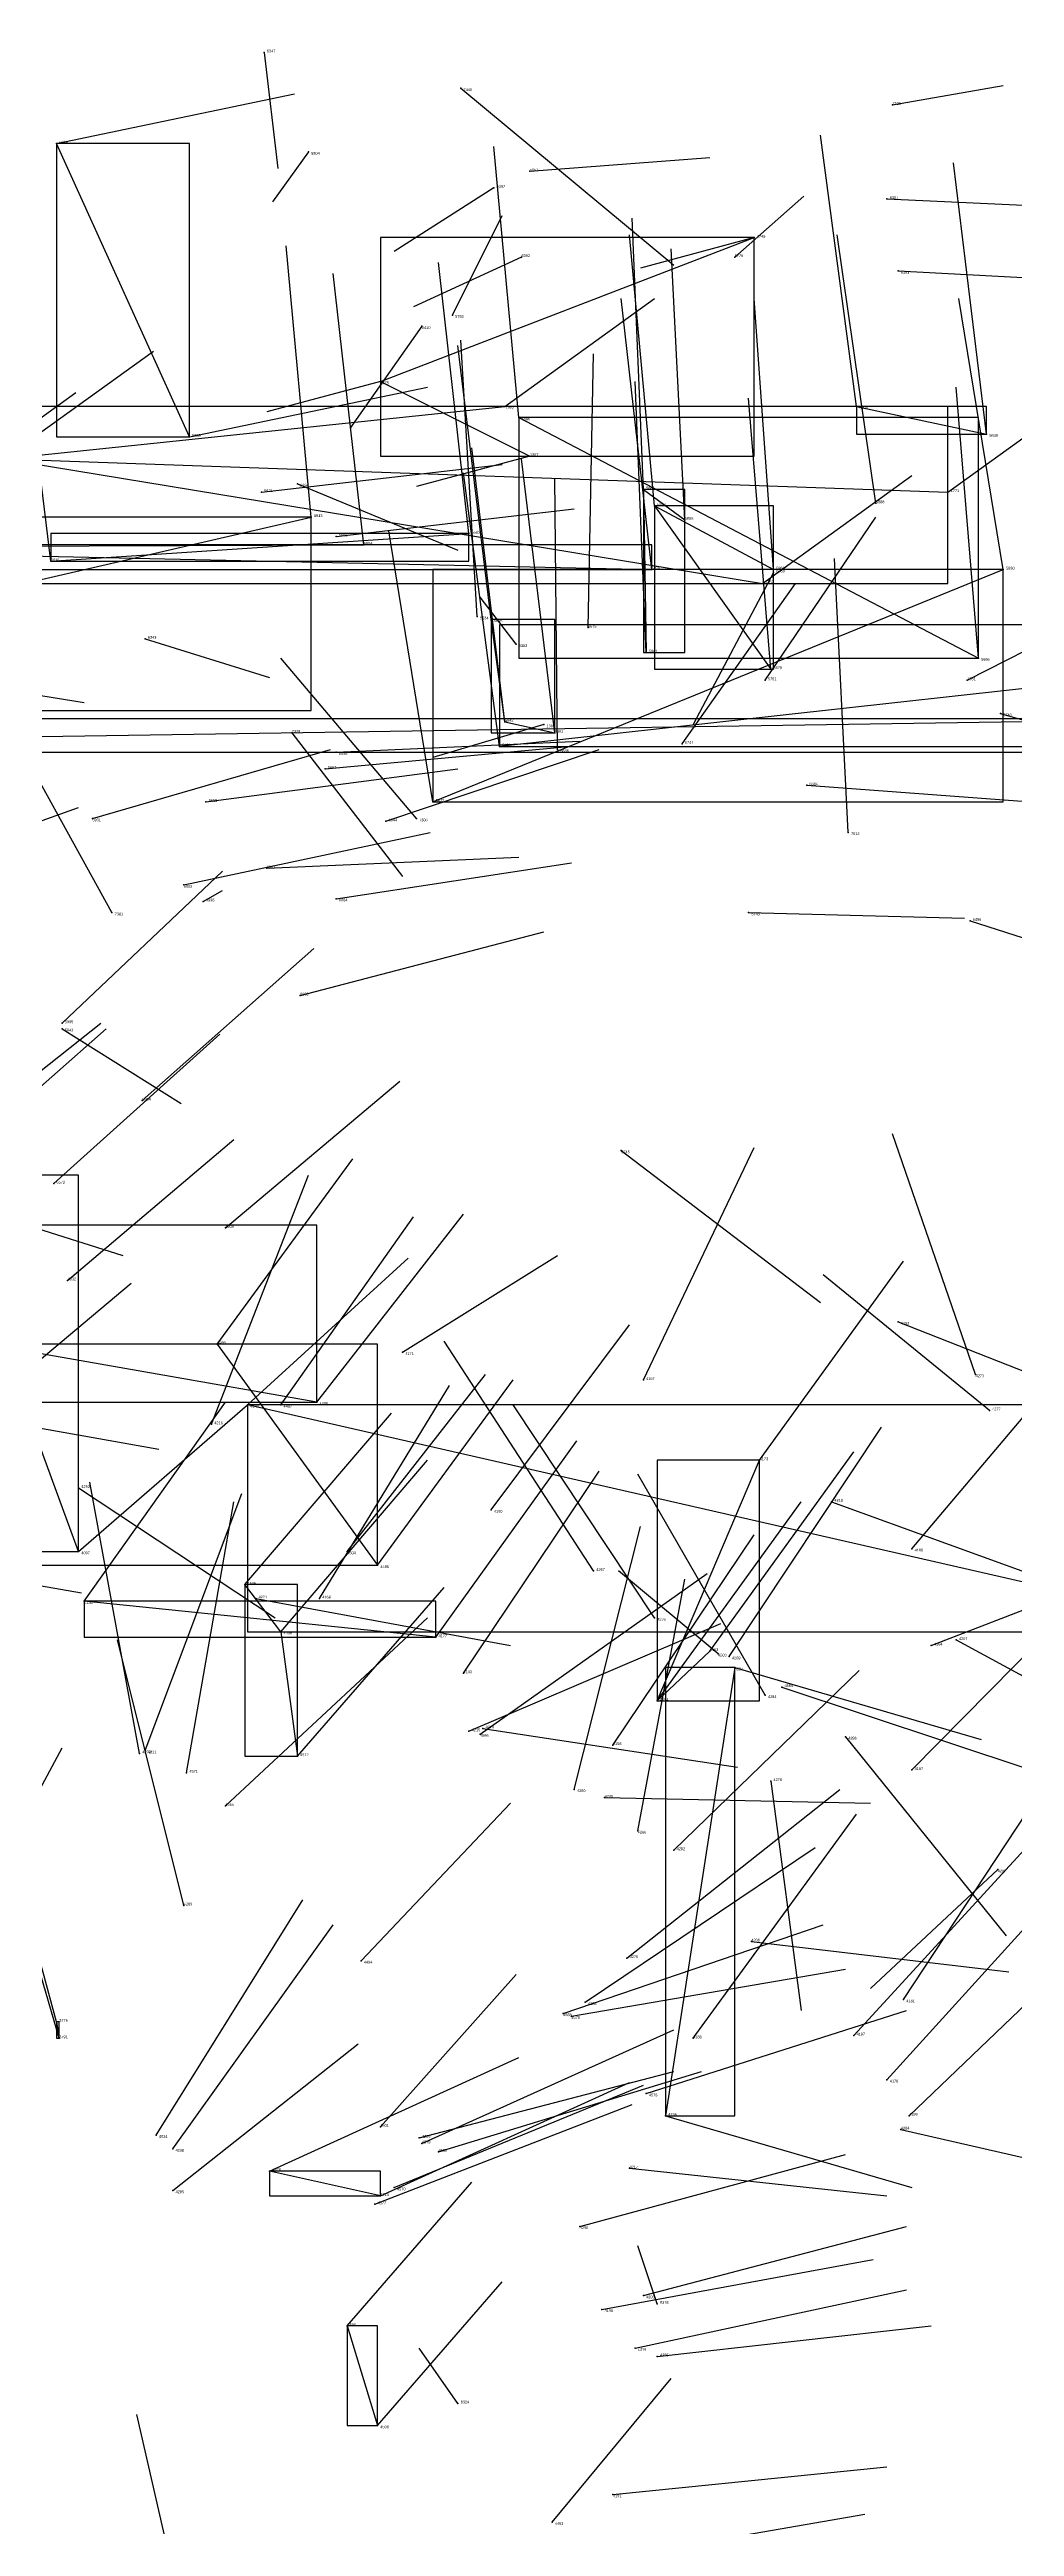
# Model space of a CAD drawing. Extents: x 59.1 to 70.8, y 600.3 to 605.1.
# Drawn here: x 64.971 to 65.32, y 603.394 to 604.289 of the extents above; entities that cross this region are included whole.
import ezdxf

# ---------------------------------------------------------------- set-up
doc = ezdxf.new("R2010")
doc.units = 0
for name, color, linetype in [('Clients', 3, 'CONTINUOUS'), ('Facilities', 3, 'CONTINUOUS'), ('Facilities_lines', 3, 'CONTINUOUS'), ('Min_max_boxes', 1, 'CONTINUOUS'), ('Normals', 1, 'CONTINUOUS'), ('Source_points', 5, 'CONTINUOUS'), ('Text', 3, 'CONTINUOUS')]:
    doc.layers.add(name, color=color, linetype=linetype)

msp = doc.modelspace()

# ---------------------------------------------------------------- linework, layer by layer
at = {"layer": 'Clients', "color": 5}
for p in [(64.974, 604.255, 453.984), (65.226, 604.221, 448.03), (65.136, 604.16, 449.977), (65.31, 604.15, 453.324), (65.145, 604.142, 447.973), (65.296, 604.129, 449.862), (65.066, 604.12, 453.454), (65.201, 604.119, 453.542), (65.085, 604.11, 453.41), (65.123, 604.114, 453.392), (65.189, 604.101, 453.412), (65.233, 604.101, 453.558), (65.316, 604.101, 453.283), (65.229, 604.096, 449.859), (65.131, 604.083, 453.763), (65.187, 604.071, 453.683), (65.232, 604.065, 453.621), (65.307, 604.069, 453.571), (65.134, 604.037, 453.812), (65.154, 604.042, 453.806), (65.043, 603.799, 455.237), (65.228, 603.779, 455.178), (65.09, 603.741, 454.169), (65.042, 603.734, 454.275), (64.984, 603.728, 455.344), (65.21, 603.71, 455.161), (65.061, 603.672, 454.268), (64.975, 603.57, 456.292), (65.194, 603.542, 455.551), (65.051, 603.522, 455.83), (65.09, 603.43, 454.438)]:
    msp.add_point(p, dxfattribs=at)
at = {"layer": 'Facilities', "color": 3}
for p in [(65.049, 604.288, 457.194), (65.12, 604.275, 461.57), (65.276, 604.269, 459.436), (65.065, 604.252, 454.702), (65.145, 604.245, 453.966), (65.132, 604.239, 456.974), (65.274, 604.235, 456.408), (65.142, 604.214, 456.959), (65.219, 604.214, 454.764), (65.278, 604.209, 456.357), (65.106, 604.189, 457.022), (65.117, 604.193, 454.762), (65.091, 604.169, 448.004), (65.263, 604.16, 453.371), (65.141, 604.156, 453.453), (65.022, 604.149, 453.949), (65.048, 604.129, 453.803), (65.061, 604.132, 456.319), (65.186, 604.13, 453.684), (65.19, 604.124, 453.612), (65.27, 604.125, 453.44), (65.075, 604.113, 453.893), (64.972, 604.104, 453.41), (65.233, 604.1, 457.064), (65.126, 604.084, 453.833), (65.166, 604.08, 453.703), (65.006, 604.076, 457.004), (65.14, 604.074, 456.364), (65.23, 604.061, 454.833), (65.303, 604.061, 449.862), (65.136, 604.046, 453.765), (65.15, 604.045, 447.911), (65.315, 604.049, 455.727), (65.059, 604.042, 462.447), (65.075, 604.035, 453.889), (65.155, 604.036, 453.658), (65.2, 604.038, 455.034), (65.071, 604.029, 453.802), (65.028, 604.017, 453.961), (65.11, 604.017, 453.822), (65.245, 604.023, 456.304), (64.987, 604.011, 454.044), (65.093, 604.01, 453.914), (65.104, 604.011, 462.388), (65.26, 604.006, 459.359), (65.05, 603.993, 453.808), (65.02, 603.987, 453.982), (65.027, 603.981, 457.048), (65.075, 603.982, 453.881), (64.994, 603.977, 459.491), (65.224, 603.977, 456.319), (65.304, 603.974, 455.821), (65.062, 603.947, 453.982), (64.976, 603.937, 454.131), (64.976, 603.935, 457.051), (65.005, 603.909, 454.057), (65.178, 603.891, 456.344), (64.973, 603.879, 454.118), (65.035, 603.863, 454.095), (64.978, 603.844, 455.301), (65.278, 603.829, 455.605), (65.032, 603.821, 454.211), (65.099, 603.818, 455.136), (65.306, 603.81, 456.623), (65.186, 603.808, 455.235), (65.03, 603.792, 455.341), (65.055, 603.799, 454.147), (65.068, 603.8, 455.258), (65.311, 603.797, 456.516), (64.982, 603.769, 457.034), (65.131, 603.761, 455.205), (65.254, 603.764, 455.637), (65.283, 603.747, 455.12), (64.982, 603.746, 455.342), (65.079, 603.746, 454.203), (65.168, 603.739, 456.278), (65.046, 603.729, 455.768), (65.069, 603.729, 455.252), (65.19, 603.722, 456.364), (65.055, 603.717, 454.227), (65.111, 603.715, 455.238), (65.29, 603.712, 455.484), (65.299, 603.714, 455.584), (65.213, 603.709, 454.415), (65.217, 603.708, 455.537), (65.219, 603.704, 455.614), (65.121, 603.702, 455.219), (65.23, 603.694, 456.34), (65.236, 603.697, 455.694), (65.191, 603.692, 455.163), (65.123, 603.681, 455.872), (65.127, 603.68, 455.95), (65.128, 603.682, 455.722), (65.175, 603.676, 455.218), (65.259, 603.679, 456.332), (65.004, 603.673, 456.101), (65.006, 603.674, 456.026), (65.283, 603.667, 455.111), (65.021, 603.666, 455.955), (65.161, 603.66, 456.035), (65.232, 603.663, 456.249), (65.035, 603.654, 455.887), (65.172, 603.657, 455.782), (65.184, 603.645, 456.134), (65.197, 603.638, 456.077), (65.314, 603.631, 456.375), (65.02, 603.618, 456.193), (65.225, 603.605, 455.693), (65.084, 603.598, 454.236), (65.18, 603.599, 456.083), (65.157, 603.579, 455.919), (65.16, 603.578, 455.848), (65.165, 603.583, 456.023), (65.28, 603.584, 455.324), (64.974, 603.576, 456.318), (65.204, 603.57, 455.47), (65.262, 603.571, 455.331), (65.187, 603.55, 455.976), (65.274, 603.555, 455.394), (65.282, 603.542, 455.398), (65.01, 603.535, 455.996), (65.091, 603.538, 454.415), (65.105, 603.534, 455.737), (65.279, 603.537, 455.513), (65.016, 603.53, 456.065), (65.106, 603.532, 455.878), (65.112, 603.529, 455.804), (65.016, 603.515, 456.124), (65.096, 603.516, 455.794), (65.181, 603.523, 455.627), (65.089, 603.51, 455.907), (65.091, 603.513, 455.85), (65.163, 603.502, 456.025), (65.171, 603.472, 455.996), (65.186, 603.477, 455.796), (65.191, 603.474, 460.718), (65.079, 603.466, 454.454), (65.183, 603.458, 456.06), (65.191, 603.455, 455.958), (65.119, 603.438, 460.734), (65.175, 603.405, 455.838), (65.153, 603.395, 454.476)]:
    msp.add_point(p, dxfattribs=at)
at = {"layer": 'Facilities_lines', "color": 3}
for p, q in [((65.022, 604.149, 453.949), (64.974, 604.255, 453.984)), ((65.091, 604.169, 448.004), (65.226, 604.221, 448.03)), ((65.091, 604.169, 448.004), (65.145, 604.142, 447.973)), ((64.955, 604.141, 450.039), (65.136, 604.16, 449.977)), ((65.263, 604.16, 453.371), (65.31, 604.15, 453.324)), ((65.141, 604.156, 453.453), (65.307, 604.069, 453.571)), ((64.955, 604.141, 450.039), (65.229, 604.096, 449.859)), ((64.955, 604.141, 450.039), (65.296, 604.129, 449.862)), ((65.186, 604.13, 453.684), (65.201, 604.119, 453.542)), ((65.186, 604.13, 453.684), (65.187, 604.071, 453.683)), ((65.19, 604.124, 453.612), (65.232, 604.065, 453.621)), ((65.19, 604.124, 453.612), (65.233, 604.101, 453.558)), ((64.763, 604.05, 453.453), (65.066, 604.12, 453.454)), ((64.825, 604.109, 453.487), (65.085, 604.11, 453.41)), ((64.825, 604.109, 453.487), (65.189, 604.101, 453.412)), ((64.972, 604.104, 453.41), (65.123, 604.114, 453.392)), ((65.11, 604.017, 453.822), (65.316, 604.101, 453.283)), ((65.136, 604.046, 453.765), (65.131, 604.083, 453.763)), ((65.531, 604.081, 454.099), (65.134, 604.037, 453.812)), ((64.604, 604.035, 453.44), (65.381, 604.047, 453.808)), ((65.136, 604.046, 453.765), (65.154, 604.042, 453.806)), ((64.982, 603.746, 455.342), (64.932, 603.882, 455.36)), ((65.068, 603.8, 455.258), (64.703, 603.864, 455.537)), ((65.032, 603.821, 454.211), (64.917, 603.821, 454.232)), ((65.032, 603.821, 454.211), (65.09, 603.741, 454.169)), ((65.336, 603.732, 455.086), (65.043, 603.799, 455.237)), ((65.191, 603.692, 455.163), (65.228, 603.779, 455.178)), ((65.055, 603.717, 454.227), (65.042, 603.734, 454.275)), ((65.111, 603.715, 455.238), (64.984, 603.728, 455.344)), ((65.055, 603.717, 454.227), (65.061, 603.672, 454.268)), ((65.191, 603.692, 455.163), (65.21, 603.71, 455.161)), ((65.219, 603.704, 455.614), (65.194, 603.542, 455.551)), ((64.974, 603.576, 456.318), (64.975, 603.57, 456.292)), ((65.091, 603.513, 455.85), (65.051, 603.522, 455.83)), ((65.079, 603.466, 454.454), (65.09, 603.43, 454.438))]:
    msp.add_line(p, q, dxfattribs=at)
at = {"layer": 'Min_max_boxes', "color": 1}
for p, q in [((65.022, 604.255, 453.949), (64.974, 604.255, 453.949)), ((64.974, 604.255, 453.949), (64.974, 604.149, 453.949)), ((65.022, 604.255, 453.984), (64.974, 604.255, 453.984)), ((64.974, 604.255, 453.984), (64.974, 604.149, 453.984)), ((64.974, 604.255, 453.949), (64.974, 604.255, 453.984)), ((65.022, 604.149, 453.949), (65.022, 604.255, 453.949)), ((65.022, 604.149, 453.984), (65.022, 604.255, 453.984)), ((65.022, 604.255, 453.949), (65.022, 604.255, 453.984)), ((65.226, 604.221, 447.973), (65.091, 604.221, 447.973)), ((65.091, 604.221, 447.973), (65.091, 604.142, 447.973)), ((65.226, 604.221, 448.03), (65.091, 604.221, 448.03)), ((65.091, 604.221, 448.03), (65.091, 604.142, 448.03)), ((65.091, 604.221, 447.973), (65.091, 604.221, 448.03)), ((65.226, 604.142, 447.973), (65.226, 604.221, 447.973)), ((65.226, 604.142, 448.03), (65.226, 604.221, 448.03)), ((65.226, 604.221, 447.973), (65.226, 604.221, 448.03)), ((65.296, 604.16, 449.859), (64.827, 604.16, 449.859)), ((65.296, 604.16, 450.103), (64.827, 604.16, 450.103)), ((65.31, 604.16, 453.324), (65.263, 604.16, 453.324)), ((65.263, 604.16, 453.324), (65.263, 604.15, 453.324)), ((65.31, 604.16, 453.371), (65.263, 604.16, 453.371)), ((65.263, 604.16, 453.371), (65.263, 604.15, 453.371)), ((65.263, 604.16, 453.324), (65.263, 604.16, 453.371)), ((65.296, 604.096, 449.859), (65.296, 604.16, 449.859)), ((65.296, 604.096, 450.103), (65.296, 604.16, 450.103)), ((65.296, 604.16, 449.859), (65.296, 604.16, 450.103)), ((65.31, 604.15, 453.324), (65.31, 604.16, 453.324)), ((65.31, 604.15, 453.371), (65.31, 604.16, 453.371)), ((65.31, 604.16, 453.324), (65.31, 604.16, 453.371)), ((65.307, 604.156, 453.453), (65.141, 604.156, 453.453)), ((65.141, 604.156, 453.453), (65.141, 604.069, 453.453)), ((65.307, 604.156, 453.571), (65.141, 604.156, 453.571)), ((65.141, 604.156, 453.571), (65.141, 604.069, 453.571)), ((65.141, 604.156, 453.453), (65.141, 604.156, 453.571)), ((65.263, 604.15, 453.324), (65.31, 604.15, 453.324)), ((65.263, 604.15, 453.371), (65.31, 604.15, 453.371)), ((65.263, 604.15, 453.324), (65.263, 604.15, 453.371)), ((65.307, 604.069, 453.453), (65.307, 604.156, 453.453)), ((65.307, 604.069, 453.571), (65.307, 604.156, 453.571)), ((65.307, 604.156, 453.453), (65.307, 604.156, 453.571)), ((65.31, 604.15, 453.324), (65.31, 604.15, 453.371)), ((64.974, 604.149, 453.949), (65.022, 604.149, 453.949)), ((64.974, 604.149, 453.984), (65.022, 604.149, 453.984)), ((64.974, 604.149, 453.949), (64.974, 604.149, 453.984)), ((65.022, 604.149, 453.949), (65.022, 604.149, 453.984)), ((65.091, 604.142, 447.973), (65.226, 604.142, 447.973)), ((65.091, 604.142, 448.03), (65.226, 604.142, 448.03)), ((65.091, 604.142, 447.973), (65.091, 604.142, 448.03)), ((65.226, 604.142, 447.973), (65.226, 604.142, 448.03)), ((65.201, 604.13, 453.542), (65.186, 604.13, 453.542)), ((65.186, 604.13, 453.542), (65.186, 604.071, 453.542)), ((65.201, 604.13, 453.684), (65.186, 604.13, 453.684)), ((65.186, 604.13, 453.684), (65.186, 604.071, 453.684)), ((65.186, 604.13, 453.542), (65.186, 604.13, 453.684)), ((65.233, 604.124, 453.558), (65.19, 604.124, 453.558)), ((65.19, 604.124, 453.558), (65.19, 604.065, 453.558)), ((65.233, 604.124, 453.621), (65.19, 604.124, 453.621)), ((65.19, 604.124, 453.621), (65.19, 604.065, 453.621)), ((65.19, 604.124, 453.558), (65.19, 604.124, 453.621)), ((65.201, 604.071, 453.542), (65.201, 604.13, 453.542)), ((65.201, 604.071, 453.684), (65.201, 604.13, 453.684)), ((65.201, 604.13, 453.542), (65.201, 604.13, 453.684)), ((65.233, 604.065, 453.558), (65.233, 604.124, 453.558)), ((65.233, 604.065, 453.621), (65.233, 604.124, 453.621)), ((65.233, 604.124, 453.558), (65.233, 604.124, 453.621)), ((65.066, 604.12, 453.44), (64.763, 604.12, 453.44)), ((65.066, 604.12, 453.454), (64.763, 604.12, 453.454)), ((65.066, 604.05, 453.44), (65.066, 604.12, 453.44)), ((65.066, 604.05, 453.454), (65.066, 604.12, 453.454)), ((65.066, 604.12, 453.44), (65.066, 604.12, 453.454)), ((65.189, 604.11, 453.41), (64.825, 604.11, 453.41)), ((65.189, 604.11, 453.487), (64.825, 604.11, 453.487)), ((65.123, 604.114, 453.392), (64.972, 604.114, 453.392)), ((64.972, 604.114, 453.392), (64.972, 604.104, 453.392)), ((65.123, 604.114, 453.41), (64.972, 604.114, 453.41)), ((64.972, 604.114, 453.41), (64.972, 604.104, 453.41)), ((64.972, 604.114, 453.392), (64.972, 604.114, 453.41)), ((65.123, 604.104, 453.392), (65.123, 604.114, 453.392)), ((65.123, 604.104, 453.41), (65.123, 604.114, 453.41)), ((65.123, 604.114, 453.392), (65.123, 604.114, 453.41)), ((65.189, 604.101, 453.41), (65.189, 604.11, 453.41)), ((65.189, 604.101, 453.487), (65.189, 604.11, 453.487)), ((65.189, 604.11, 453.41), (65.189, 604.11, 453.487)), ((64.825, 604.101, 453.41), (65.189, 604.101, 453.41)), ((64.825, 604.101, 453.487), (65.189, 604.101, 453.487)), ((64.972, 604.104, 453.392), (65.123, 604.104, 453.392)), ((64.972, 604.104, 453.41), (65.123, 604.104, 453.41)), ((64.972, 604.104, 453.392), (64.972, 604.104, 453.41)), ((65.316, 604.101, 453.283), (65.11, 604.101, 453.283)), ((65.11, 604.101, 453.283), (65.11, 604.017, 453.283)), ((65.316, 604.101, 453.822), (65.11, 604.101, 453.822)), ((65.11, 604.101, 453.822), (65.11, 604.017, 453.822)), ((65.11, 604.101, 453.283), (65.11, 604.101, 453.822)), ((65.123, 604.104, 453.392), (65.123, 604.104, 453.41)), ((65.189, 604.101, 453.41), (65.189, 604.101, 453.487)), ((65.316, 604.017, 453.283), (65.316, 604.101, 453.283)), ((65.316, 604.017, 453.822), (65.316, 604.101, 453.822)), ((65.316, 604.101, 453.283), (65.316, 604.101, 453.822)), ((64.827, 604.096, 449.859), (65.296, 604.096, 449.859)), ((64.827, 604.096, 450.103), (65.296, 604.096, 450.103)), ((65.296, 604.096, 449.859), (65.296, 604.096, 450.103)), ((65.154, 604.083, 453.763), (65.131, 604.083, 453.763)), ((65.131, 604.083, 453.763), (65.131, 604.042, 453.763)), ((65.154, 604.083, 453.806), (65.131, 604.083, 453.806)), ((65.131, 604.083, 453.806), (65.131, 604.042, 453.806)), ((65.131, 604.083, 453.763), (65.131, 604.083, 453.806)), ((65.531, 604.081, 453.812), (65.134, 604.081, 453.812)), ((65.134, 604.081, 453.812), (65.134, 604.037, 453.812)), ((65.531, 604.081, 454.099), (65.134, 604.081, 454.099)), ((65.134, 604.081, 454.099), (65.134, 604.037, 454.099)), ((65.134, 604.081, 453.812), (65.134, 604.081, 454.099)), ((65.154, 604.042, 453.763), (65.154, 604.083, 453.763)), ((65.154, 604.042, 453.806), (65.154, 604.083, 453.806)), ((65.154, 604.083, 453.763), (65.154, 604.083, 453.806)), ((65.186, 604.071, 453.542), (65.201, 604.071, 453.542)), ((65.186, 604.071, 453.684), (65.201, 604.071, 453.684)), ((65.186, 604.071, 453.542), (65.186, 604.071, 453.684)), ((65.201, 604.071, 453.542), (65.201, 604.071, 453.684)), ((65.141, 604.069, 453.453), (65.307, 604.069, 453.453)), ((65.141, 604.069, 453.571), (65.307, 604.069, 453.571)), ((65.141, 604.069, 453.453), (65.141, 604.069, 453.571)), ((65.19, 604.065, 453.558), (65.233, 604.065, 453.558)), ((65.19, 604.065, 453.621), (65.233, 604.065, 453.621)), ((65.19, 604.065, 453.558), (65.19, 604.065, 453.621)), ((65.233, 604.065, 453.558), (65.233, 604.065, 453.621)), ((65.307, 604.069, 453.453), (65.307, 604.069, 453.571)), ((65.381, 604.047, 453.44), (64.604, 604.047, 453.44)), ((65.381, 604.047, 453.808), (64.604, 604.047, 453.808)), ((64.763, 604.05, 453.44), (65.066, 604.05, 453.44)), ((64.763, 604.05, 453.454), (65.066, 604.05, 453.454)), ((65.066, 604.05, 453.44), (65.066, 604.05, 453.454)), ((64.604, 604.035, 453.44), (65.381, 604.035, 453.44)), ((64.604, 604.035, 453.808), (65.381, 604.035, 453.808)), ((65.131, 604.042, 453.763), (65.154, 604.042, 453.763)), ((65.131, 604.042, 453.806), (65.154, 604.042, 453.806)), ((65.131, 604.042, 453.763), (65.131, 604.042, 453.806)), ((65.134, 604.037, 453.812), (65.531, 604.037, 453.812)), ((65.134, 604.037, 454.099), (65.531, 604.037, 454.099)), ((65.134, 604.037, 453.812), (65.134, 604.037, 454.099)), ((65.154, 604.042, 453.763), (65.154, 604.042, 453.806)), ((65.11, 604.017, 453.283), (65.316, 604.017, 453.283)), ((65.11, 604.017, 453.822), (65.316, 604.017, 453.822)), ((65.11, 604.017, 453.283), (65.11, 604.017, 453.822)), ((65.316, 604.017, 453.283), (65.316, 604.017, 453.822)), ((64.982, 603.882, 455.342), (64.932, 603.882, 455.342)), ((64.982, 603.882, 455.36), (64.932, 603.882, 455.36)), ((64.982, 603.746, 455.342), (64.982, 603.882, 455.342)), ((64.982, 603.746, 455.36), (64.982, 603.882, 455.36)), ((64.982, 603.882, 455.342), (64.982, 603.882, 455.36)), ((65.068, 603.864, 455.258), (64.703, 603.864, 455.258)), ((65.068, 603.864, 455.537), (64.703, 603.864, 455.537)), ((65.068, 603.8, 455.258), (65.068, 603.864, 455.258)), ((65.068, 603.8, 455.537), (65.068, 603.864, 455.537)), ((65.068, 603.864, 455.258), (65.068, 603.864, 455.537)), ((65.09, 603.821, 454.169), (64.917, 603.821, 454.169)), ((65.09, 603.821, 454.232), (64.917, 603.821, 454.232)), ((65.09, 603.741, 454.169), (65.09, 603.821, 454.169)), ((65.09, 603.741, 454.232), (65.09, 603.821, 454.232)), ((65.09, 603.821, 454.169), (65.09, 603.821, 454.232)), ((64.703, 603.8, 455.258), (65.068, 603.8, 455.258)), ((64.703, 603.8, 455.537), (65.068, 603.8, 455.537)), ((65.73, 603.799, 454.764), (65.043, 603.799, 454.764)), ((65.043, 603.799, 454.764), (65.043, 603.717, 454.764)), ((65.73, 603.799, 455.237), (65.043, 603.799, 455.237)), ((65.043, 603.799, 455.237), (65.043, 603.717, 455.237)), ((65.043, 603.799, 454.764), (65.043, 603.799, 455.237)), ((65.068, 603.8, 455.258), (65.068, 603.8, 455.537)), ((65.228, 603.779, 455.161), (65.191, 603.779, 455.161)), ((65.191, 603.779, 455.161), (65.191, 603.692, 455.161)), ((65.228, 603.779, 455.178), (65.191, 603.779, 455.178)), ((65.191, 603.779, 455.178), (65.191, 603.692, 455.178)), ((65.191, 603.779, 455.161), (65.191, 603.779, 455.178)), ((65.228, 603.692, 455.161), (65.228, 603.779, 455.161)), ((65.228, 603.692, 455.178), (65.228, 603.779, 455.178)), ((65.228, 603.779, 455.161), (65.228, 603.779, 455.178)), ((64.917, 603.741, 454.169), (65.09, 603.741, 454.169)), ((64.917, 603.741, 454.232), (65.09, 603.741, 454.232)), ((64.932, 603.746, 455.342), (64.982, 603.746, 455.342)), ((64.932, 603.746, 455.36), (64.982, 603.746, 455.36)), ((64.982, 603.746, 455.342), (64.982, 603.746, 455.36)), ((65.09, 603.741, 454.169), (65.09, 603.741, 454.232)), ((65.061, 603.734, 454.227), (65.042, 603.734, 454.227)), ((65.042, 603.734, 454.227), (65.042, 603.672, 454.227)), ((65.061, 603.734, 454.275), (65.042, 603.734, 454.275)), ((65.042, 603.734, 454.275), (65.042, 603.672, 454.275)), ((65.042, 603.734, 454.227), (65.042, 603.734, 454.275)), ((65.061, 603.672, 454.227), (65.061, 603.734, 454.227)), ((65.061, 603.672, 454.275), (65.061, 603.734, 454.275)), ((65.061, 603.734, 454.227), (65.061, 603.734, 454.275)), ((65.111, 603.728, 455.238), (64.984, 603.728, 455.238)), ((64.984, 603.728, 455.238), (64.984, 603.715, 455.238)), ((65.111, 603.728, 455.344), (64.984, 603.728, 455.344)), ((64.984, 603.728, 455.344), (64.984, 603.715, 455.344)), ((64.984, 603.728, 455.238), (64.984, 603.728, 455.344)), ((65.111, 603.715, 455.238), (65.111, 603.728, 455.238)), ((65.111, 603.715, 455.344), (65.111, 603.728, 455.344)), ((65.111, 603.728, 455.238), (65.111, 603.728, 455.344)), ((64.984, 603.715, 455.238), (65.111, 603.715, 455.238)), ((64.984, 603.715, 455.344), (65.111, 603.715, 455.344)), ((64.984, 603.715, 455.238), (64.984, 603.715, 455.344)), ((65.043, 603.717, 454.764), (65.73, 603.717, 454.764)), ((65.043, 603.717, 455.237), (65.73, 603.717, 455.237)), ((65.043, 603.717, 454.764), (65.043, 603.717, 455.237)), ((65.111, 603.715, 455.238), (65.111, 603.715, 455.344)), ((65.219, 603.704, 455.551), (65.194, 603.704, 455.551)), ((65.194, 603.704, 455.551), (65.194, 603.542, 455.551)), ((65.219, 603.704, 455.614), (65.194, 603.704, 455.614)), ((65.194, 603.704, 455.614), (65.194, 603.542, 455.614)), ((65.194, 603.704, 455.551), (65.194, 603.704, 455.614)), ((65.219, 603.542, 455.551), (65.219, 603.704, 455.551)), ((65.219, 603.542, 455.614), (65.219, 603.704, 455.614)), ((65.219, 603.704, 455.551), (65.219, 603.704, 455.614)), ((65.191, 603.692, 455.161), (65.228, 603.692, 455.161)), ((65.191, 603.692, 455.178), (65.228, 603.692, 455.178)), ((65.191, 603.692, 455.161), (65.191, 603.692, 455.178)), ((65.228, 603.692, 455.161), (65.228, 603.692, 455.178)), ((65.042, 603.672, 454.227), (65.061, 603.672, 454.227)), ((65.042, 603.672, 454.275), (65.061, 603.672, 454.275)), ((65.042, 603.672, 454.227), (65.042, 603.672, 454.275)), ((65.061, 603.672, 454.227), (65.061, 603.672, 454.275)), ((64.975, 603.576, 456.292), (64.974, 603.576, 456.292)), ((64.974, 603.576, 456.292), (64.974, 603.57, 456.292)), ((64.975, 603.576, 456.318), (64.974, 603.576, 456.318)), ((64.974, 603.576, 456.318), (64.974, 603.57, 456.318)), ((64.974, 603.576, 456.292), (64.974, 603.576, 456.318)), ((64.974, 603.57, 456.292), (64.975, 603.57, 456.292)), ((64.974, 603.57, 456.318), (64.975, 603.57, 456.318)), ((64.974, 603.57, 456.292), (64.974, 603.57, 456.318)), ((64.975, 603.57, 456.292), (64.975, 603.576, 456.292)), ((64.975, 603.57, 456.318), (64.975, 603.576, 456.318)), ((64.975, 603.576, 456.292), (64.975, 603.576, 456.318)), ((64.975, 603.57, 456.292), (64.975, 603.57, 456.318)), ((65.194, 603.542, 455.551), (65.219, 603.542, 455.551)), ((65.194, 603.542, 455.614), (65.219, 603.542, 455.614)), ((65.194, 603.542, 455.551), (65.194, 603.542, 455.614)), ((65.219, 603.542, 455.551), (65.219, 603.542, 455.614)), ((65.091, 603.522, 455.83), (65.051, 603.522, 455.83)), ((65.051, 603.522, 455.83), (65.051, 603.513, 455.83)), ((65.091, 603.522, 455.85), (65.051, 603.522, 455.85)), ((65.051, 603.522, 455.85), (65.051, 603.513, 455.85)), ((65.051, 603.522, 455.83), (65.051, 603.522, 455.85)), ((65.091, 603.513, 455.83), (65.091, 603.522, 455.83)), ((65.091, 603.513, 455.85), (65.091, 603.522, 455.85)), ((65.091, 603.522, 455.83), (65.091, 603.522, 455.85)), ((65.051, 603.513, 455.83), (65.091, 603.513, 455.83)), ((65.051, 603.513, 455.85), (65.091, 603.513, 455.85)), ((65.051, 603.513, 455.83), (65.051, 603.513, 455.85)), ((65.091, 603.513, 455.83), (65.091, 603.513, 455.85)), ((65.09, 603.466, 454.438), (65.079, 603.466, 454.438)), ((65.079, 603.466, 454.438), (65.079, 603.43, 454.438)), ((65.09, 603.466, 454.454), (65.079, 603.466, 454.454)), ((65.079, 603.466, 454.454), (65.079, 603.43, 454.454)), ((65.079, 603.466, 454.438), (65.079, 603.466, 454.454)), ((65.09, 603.43, 454.438), (65.09, 603.466, 454.438)), ((65.09, 603.43, 454.454), (65.09, 603.466, 454.454)), ((65.09, 603.466, 454.438), (65.09, 603.466, 454.454)), ((65.079, 603.43, 454.438), (65.09, 603.43, 454.438)), ((65.079, 603.43, 454.454), (65.09, 603.43, 454.454)), ((65.079, 603.43, 454.438), (65.079, 603.43, 454.454)), ((65.09, 603.43, 454.438), (65.09, 603.43, 454.454))]:
    msp.add_line(p, q, dxfattribs=at)
at = {"layer": 'Normals', "color": 1}
for p, q in [((65.049, 604.288, 457.194), (65.054, 604.246, 457.285)), ((65.276, 604.269, 459.436), (65.316, 604.276, 459.527)), ((64.974, 604.255, 453.984), (65.06, 604.273, 454.031)), ((65.12, 604.275, 461.57), (65.197, 604.211, 461.562)), ((65.263, 604.16, 453.371), (65.25, 604.258, 453.386)), ((65.065, 604.252, 454.702), (65.052, 604.234, 454.799)), ((65.141, 604.156, 453.453), (65.132, 604.254, 453.47)), ((65.145, 604.245, 453.966), (65.21, 604.25, 454.042)), ((65.31, 604.15, 453.324), (65.298, 604.248, 453.338)), ((65.132, 604.239, 456.974), (65.096, 604.216, 457.064)), ((65.219, 604.214, 454.764), (65.244, 604.236, 454.858)), ((65.274, 604.235, 456.408), (65.363, 604.231, 456.363)), ((65.117, 604.193, 454.762), (65.135, 604.229, 454.853)), ((65.19, 604.124, 453.612), (65.181, 604.222, 453.631)), ((65.186, 604.13, 453.684), (65.182, 604.228, 453.702)), ((65.27, 604.125, 453.44), (65.256, 604.222, 453.457)), ((65.066, 604.12, 453.454), (65.057, 604.218, 453.469)), ((65.142, 604.214, 456.959), (65.103, 604.196, 457.049)), ((65.226, 604.221, 448.03), (65.185, 604.21, 448.12)), ((65.201, 604.119, 453.542), (65.196, 604.217, 453.559)), ((65.085, 604.11, 453.41), (65.074, 604.208, 453.426)), ((65.123, 604.114, 453.392), (65.112, 604.212, 453.405)), ((65.278, 604.209, 456.357), (65.373, 604.204, 456.326)), ((64.972, 604.104, 453.41), (64.96, 604.202, 453.423)), ((65.136, 604.16, 449.977), (65.19, 604.199, 450.052)), ((65.189, 604.101, 453.412), (65.178, 604.199, 453.43)), ((65.233, 604.101, 453.558), (65.226, 604.199, 453.577)), ((65.316, 604.101, 453.283), (65.3, 604.199, 453.296)), ((65.106, 604.189, 457.022), (65.08, 604.152, 457.111)), ((64.955, 604.141, 450.039), (65.009, 604.18, 450.114)), ((65.131, 604.083, 453.763), (65.119, 604.182, 453.77)), ((65.126, 604.084, 453.833), (65.12, 604.184, 453.835)), ((65.166, 604.08, 453.703), (65.168, 604.179, 453.719)), ((65.091, 604.169, 448.004), (65.05, 604.158, 448.094)), ((65.187, 604.071, 453.683), (65.183, 604.169, 453.701)), ((65.296, 604.129, 449.862), (65.35, 604.168, 449.937)), ((64.927, 604.126, 450.089), (64.981, 604.165, 450.164)), ((65.022, 604.149, 453.949), (65.108, 604.167, 453.996)), ((65.232, 604.065, 453.621), (65.224, 604.163, 453.641)), ((65.307, 604.069, 453.571), (65.299, 604.167, 453.589)), ((65.145, 604.142, 447.973), (65.104, 604.131, 448.063)), ((65.136, 604.046, 453.765), (65.124, 604.145, 453.772)), ((65.154, 604.042, 453.806), (65.142, 604.141, 453.813)), ((65.048, 604.129, 453.803), (65.135, 604.139, 453.851)), ((65.134, 604.037, 453.812), (65.121, 604.136, 453.821)), ((65.155, 604.036, 453.658), (65.154, 604.134, 453.677)), ((65.229, 604.096, 449.859), (65.283, 604.135, 449.934)), ((65.061, 604.132, 456.319), (65.119, 604.108, 456.241)), ((65.075, 604.113, 453.893), (65.161, 604.123, 453.944)), ((65.11, 604.017, 453.822), (65.094, 604.115, 453.835)), ((65.23, 604.061, 454.833), (65.27, 604.12, 454.903)), ((65.233, 604.1, 457.064), (65.204, 604.045, 457.142)), ((65.26, 604.006, 459.359), (65.255, 604.105, 459.369)), ((65.14, 604.074, 456.364), (65.127, 604.091, 456.462)), ((65.2, 604.038, 455.034), (65.241, 604.096, 455.104)), ((65.303, 604.061, 449.862), (65.358, 604.089, 449.941)), ((65.006, 604.076, 457.004), (65.051, 604.062, 457.092)), ((64.915, 604.064, 457), (64.984, 604.053, 457.072)), ((64.994, 603.977, 459.491), (64.946, 604.064, 459.5)), ((65.104, 604.011, 462.388), (65.055, 604.069, 462.453)), ((65.15, 604.045, 447.911), (65.11, 604.033, 448.002)), ((65.315, 604.049, 455.727), (65.401, 604.024, 455.771)), ((64.987, 604.011, 454.044), (65.073, 604.036, 454.088)), ((65.059, 604.042, 462.447), (65.099, 603.99, 462.523)), ((65.071, 604.029, 453.802), (65.159, 604.037, 453.849)), ((65.075, 604.035, 453.889), (65.163, 604.039, 453.937)), ((65.093, 604.01, 453.914), (65.17, 604.036, 453.973)), ((65.028, 604.017, 453.961), (65.119, 604.029, 453.999)), ((65.245, 604.023, 456.304), (65.34, 604.016, 456.275)), ((64.926, 603.995, 450.091), (64.982, 604.015, 450.171)), ((65.02, 603.987, 453.982), (65.109, 604.006, 454.023)), ((64.976, 603.937, 454.131), (65.034, 603.992, 454.191)), ((65.05, 603.993, 453.808), (65.141, 603.997, 453.849)), ((65.075, 603.982, 453.881), (65.16, 603.995, 453.931)), ((65.027, 603.981, 457.048), (65.034, 603.985, 457.148)), ((65.224, 603.977, 456.319), (65.302, 603.975, 456.257)), ((65.304, 603.974, 455.821), (65.394, 603.945, 455.853)), ((65.005, 603.909, 454.057), (65.067, 603.964, 454.112)), ((65.062, 603.947, 453.982), (65.15, 603.97, 454.023)), ((64.927, 603.887, 454.25), (64.99, 603.937, 454.309)), ((64.932, 603.882, 455.36), (64.992, 603.935, 455.42)), ((64.973, 603.879, 454.118), (65.033, 603.933, 454.177)), ((64.976, 603.935, 457.051), (65.019, 603.908, 457.137)), ((65.035, 603.863, 454.095), (65.098, 603.916, 454.151)), ((64.978, 603.844, 455.301), (65.038, 603.895, 455.363)), ((65.178, 603.891, 456.344), (65.25, 603.836, 456.387)), ((65.186, 603.808, 455.235), (65.226, 603.892, 455.273)), ((65.306, 603.81, 456.623), (65.276, 603.897, 456.662)), ((64.903, 603.883, 456.729), (64.998, 603.853, 456.74)), ((65.03, 603.792, 455.341), (65.065, 603.882, 455.366)), ((65.032, 603.821, 454.211), (65.081, 603.888, 454.267)), ((65.055, 603.799, 454.147), (65.103, 603.867, 454.203)), ((65.068, 603.8, 455.258), (65.121, 603.868, 455.309)), ((65.043, 603.799, 455.237), (65.101, 603.852, 455.298)), ((65.099, 603.818, 455.136), (65.155, 603.853, 455.211)), ((65.228, 603.779, 455.178), (65.28, 603.851, 455.224)), ((65.311, 603.797, 456.516), (65.251, 603.846, 456.579)), ((64.939, 603.791, 455.43), (65.001, 603.843, 455.488)), ((65.131, 603.761, 455.205), (65.181, 603.828, 455.26)), ((65.278, 603.829, 455.605), (65.367, 603.794, 455.634)), ((65.168, 603.739, 456.278), (65.114, 603.822, 456.261)), ((65.079, 603.746, 454.203), (65.129, 603.81, 454.261)), ((65.283, 603.747, 455.12), (65.337, 603.811, 455.175)), ((65.069, 603.729, 455.252), (65.116, 603.806, 455.296)), ((65.09, 603.741, 454.169), (65.139, 603.808, 454.225)), ((64.915, 603.8, 456.651), (65.011, 603.783, 456.672)), ((64.982, 603.746, 455.342), (65.043, 603.799, 455.402)), ((64.984, 603.728, 455.344), (65.035, 603.8, 455.391)), ((65.042, 603.734, 454.275), (65.095, 603.796, 454.333)), ((65.19, 603.722, 456.364), (65.139, 603.799, 456.327)), ((65.111, 603.715, 455.238), (65.162, 603.786, 455.286)), ((65.217, 603.708, 455.537), (65.272, 603.791, 455.527)), ((65.055, 603.717, 454.227), (65.108, 603.779, 454.285)), ((65.121, 603.702, 455.219), (65.17, 603.775, 455.266)), ((65.23, 603.694, 456.34), (65.184, 603.774, 456.301)), ((65.21, 603.71, 455.161), (65.262, 603.782, 455.207)), ((64.982, 603.769, 457.034), (65.053, 603.722, 457.086)), ((65.004, 603.673, 456.101), (64.986, 603.771, 456.091)), ((65.006, 603.674, 456.026), (65.041, 603.767, 456.035)), ((65.021, 603.666, 455.955), (65.038, 603.764, 455.951)), ((65.191, 603.692, 455.163), (65.243, 603.764, 455.209)), ((65.254, 603.764, 455.637), (65.342, 603.732, 455.673)), ((64.887, 603.748, 456.664), (64.983, 603.731, 456.688)), ((65.161, 603.66, 456.035), (65.185, 603.755, 456.013)), ((65.175, 603.676, 455.218), (65.226, 603.752, 455.258)), ((65.29, 603.712, 455.484), (65.383, 603.748, 455.481)), ((65.127, 603.68, 455.95), (65.209, 603.738, 455.952)), ((65.213, 603.709, 454.415), (65.177, 603.739, 454.504)), ((65.061, 603.672, 454.268), (65.114, 603.733, 454.327)), ((65.184, 603.645, 456.134), (65.201, 603.736, 456.096)), ((65.035, 603.654, 455.887), (65.108, 603.722, 455.898)), ((65.046, 603.729, 455.768), (65.138, 603.712, 455.802)), ((65.283, 603.667, 455.111), (65.341, 603.726, 455.167)), ((65.02, 603.618, 456.193), (64.996, 603.714, 456.176)), ((65.123, 603.681, 455.872), (65.214, 603.72, 455.884)), ((65.299, 603.714, 455.584), (65.38, 603.67, 455.623)), ((65.197, 603.638, 456.077), (65.264, 603.703, 456.04)), ((65.219, 603.704, 455.614), (65.308, 603.678, 455.651)), ((65.236, 603.697, 455.694), (65.326, 603.667, 455.727)), ((65.128, 603.682, 455.722), (65.22, 603.668, 455.758)), ((65.259, 603.679, 456.332), (65.317, 603.607, 456.371)), ((64.931, 603.591, 456.1), (64.976, 603.675, 456.131)), ((64.974, 603.576, 456.318), (64.948, 603.672, 456.309)), ((64.975, 603.57, 456.292), (64.947, 603.666, 456.283)), ((65.18, 603.599, 456.083), (65.257, 603.66, 456.065)), ((65.232, 603.663, 456.249), (65.243, 603.58, 456.304)), ((65.28, 603.584, 455.324), (65.332, 603.663, 455.356)), ((65.084, 603.598, 454.236), (65.138, 603.655, 454.297)), ((65.172, 603.657, 455.782), (65.268, 603.655, 455.809)), ((65.204, 603.57, 455.47), (65.263, 603.651, 455.469)), ((65.262, 603.571, 455.331), (65.329, 603.644, 455.344)), ((65.165, 603.583, 456.023), (65.248, 603.639, 456.028)), ((65.314, 603.631, 456.375), (65.268, 603.588, 456.453)), ((65.274, 603.555, 455.394), (65.341, 603.629, 455.404)), ((65.01, 603.535, 455.996), (65.063, 603.62, 455.996)), ((65.016, 603.53, 456.065), (65.074, 603.611, 456.073)), ((65.157, 603.579, 455.919), (65.251, 603.611, 455.908)), ((65.225, 603.605, 455.693), (65.318, 603.594, 455.727)), ((65.282, 603.542, 455.398), (65.354, 603.611, 455.403)), ((65.16, 603.578, 455.848), (65.259, 603.595, 455.852)), ((65.091, 603.538, 454.415), (65.14, 603.593, 454.483)), ((65.187, 603.55, 455.976), (65.281, 603.58, 455.962)), ((65.016, 603.515, 456.124), (65.083, 603.568, 456.176)), ((65.106, 603.532, 455.878), (65.197, 603.573, 455.887)), ((65.051, 603.522, 455.83), (65.141, 603.563, 455.845)), ((65.091, 603.513, 455.85), (65.181, 603.554, 455.865)), ((65.096, 603.516, 455.794), (65.186, 603.553, 455.817)), ((65.105, 603.534, 455.737), (65.197, 603.558, 455.768)), ((65.112, 603.529, 455.804), (65.207, 603.558, 455.818)), ((65.089, 603.51, 455.907), (65.182, 603.546, 455.907)), ((65.194, 603.542, 455.551), (65.283, 603.516, 455.588)), ((65.279, 603.537, 455.513), (65.371, 603.516, 455.545)), ((65.163, 603.502, 456.025), (65.259, 603.528, 456.019)), ((65.079, 603.466, 454.454), (65.124, 603.518, 454.526)), ((65.181, 603.523, 455.627), (65.274, 603.513, 455.662)), ((65.186, 603.477, 455.796), (65.281, 603.502, 455.814)), ((65.171, 603.472, 455.996), (65.269, 603.49, 455.987)), ((65.191, 603.474, 460.718), (65.184, 603.495, 460.815)), ((65.09, 603.43, 454.438), (65.135, 603.482, 454.51)), ((65.183, 603.458, 456.06), (65.281, 603.479, 456.063)), ((65.191, 603.455, 455.958), (65.29, 603.466, 455.947)), ((65.119, 603.438, 460.734), (65.105, 603.458, 460.831)), ((65.153, 603.395, 454.476), (65.196, 603.447, 454.55)), ((65.025, 603.338, 457.594), (65.003, 603.434, 457.61)), ((65.175, 603.405, 455.838), (65.274, 603.415, 455.839)), ((65.168, 603.381, 456.076), (65.266, 603.398, 456.075))]:
    msp.add_line(p, q, dxfattribs=at)
at = {"layer": 'Source_points', "color": 5}
for p in [(65.049, 604.288, 457.194), (65.12, 604.275, 461.57), (65.276, 604.269, 459.436), (64.974, 604.255, 453.984), (65.065, 604.252, 454.702), (65.145, 604.245, 453.966), (65.132, 604.239, 456.974), (65.274, 604.235, 456.408), (65.142, 604.214, 456.959), (65.219, 604.214, 454.764), (65.226, 604.221, 448.03), (65.278, 604.209, 456.357), (65.106, 604.189, 457.022), (65.117, 604.193, 454.762), (65.091, 604.169, 448.004), (65.136, 604.16, 449.977), (65.263, 604.16, 453.371), (65.141, 604.156, 453.453), (65.31, 604.15, 453.324), (65.022, 604.149, 453.949), (65.145, 604.142, 447.973), (65.048, 604.129, 453.803), (65.061, 604.132, 456.319), (65.186, 604.13, 453.684), (65.19, 604.124, 453.612), (65.27, 604.125, 453.44), (65.296, 604.129, 449.862), (65.066, 604.12, 453.454), (65.201, 604.119, 453.542), (65.075, 604.113, 453.893), (65.085, 604.11, 453.41), (65.123, 604.114, 453.392), (64.972, 604.104, 453.41), (65.189, 604.101, 453.412), (65.233, 604.101, 453.558), (65.233, 604.1, 457.064), (65.316, 604.101, 453.283), (65.229, 604.096, 449.859), (65.126, 604.084, 453.833), (65.131, 604.083, 453.763), (65.166, 604.08, 453.703), (65.006, 604.076, 457.004), (65.14, 604.074, 456.364), (65.187, 604.071, 453.683), (65.23, 604.061, 454.833), (65.232, 604.065, 453.621), (65.303, 604.061, 449.862), (65.307, 604.069, 453.571), (65.136, 604.046, 453.765), (65.15, 604.045, 447.911), (65.315, 604.049, 455.727), (65.059, 604.042, 462.447), (65.075, 604.035, 453.889), (65.134, 604.037, 453.812), (65.154, 604.042, 453.806), (65.155, 604.036, 453.658), (65.2, 604.038, 455.034), (65.071, 604.029, 453.802), (65.028, 604.017, 453.961), (65.11, 604.017, 453.822), (65.245, 604.023, 456.304), (64.987, 604.011, 454.044), (65.093, 604.01, 453.914), (65.104, 604.011, 462.388), (65.26, 604.006, 459.359), (65.05, 603.993, 453.808), (65.02, 603.987, 453.982), (65.027, 603.981, 457.048), (65.075, 603.982, 453.881), (64.994, 603.977, 459.491), (65.224, 603.977, 456.319), (65.304, 603.974, 455.821), (65.062, 603.947, 453.982), (64.976, 603.937, 454.131), (64.976, 603.935, 457.051), (65.005, 603.909, 454.057), (65.178, 603.891, 456.344), (64.973, 603.879, 454.118), (65.035, 603.863, 454.095), (64.978, 603.844, 455.301), (65.278, 603.829, 455.605), (65.032, 603.821, 454.211), (65.099, 603.818, 455.136), (65.306, 603.81, 456.623), (65.186, 603.808, 455.235), (65.03, 603.792, 455.341), (65.043, 603.799, 455.237), (65.055, 603.799, 454.147), (65.068, 603.8, 455.258), (65.311, 603.797, 456.516), (65.228, 603.779, 455.178), (64.982, 603.769, 457.034), (65.131, 603.761, 455.205), (65.254, 603.764, 455.637), (65.283, 603.747, 455.12), (64.982, 603.746, 455.342), (65.079, 603.746, 454.203), (65.09, 603.741, 454.169), (65.168, 603.739, 456.278), (65.042, 603.734, 454.275), (64.984, 603.728, 455.344), (65.046, 603.729, 455.768), (65.069, 603.729, 455.252), (65.19, 603.722, 456.364), (65.055, 603.717, 454.227), (65.111, 603.715, 455.238), (65.29, 603.712, 455.484), (65.299, 603.714, 455.584), (65.21, 603.71, 455.161), (65.213, 603.709, 454.415), (65.217, 603.708, 455.537), (65.219, 603.704, 455.614), (65.121, 603.702, 455.219), (65.23, 603.694, 456.34), (65.236, 603.697, 455.694), (65.191, 603.692, 455.163), (65.123, 603.681, 455.872), (65.127, 603.68, 455.95), (65.128, 603.682, 455.722), (65.175, 603.676, 455.218), (65.259, 603.679, 456.332), (65.004, 603.673, 456.101), (65.006, 603.674, 456.026), (65.061, 603.672, 454.268), (65.283, 603.667, 455.111), (65.021, 603.666, 455.955), (65.161, 603.66, 456.035), (65.232, 603.663, 456.249), (65.035, 603.654, 455.887), (65.172, 603.657, 455.782), (65.184, 603.645, 456.134), (65.197, 603.638, 456.077), (65.314, 603.631, 456.375), (65.02, 603.618, 456.193), (65.225, 603.605, 455.693), (65.084, 603.598, 454.236), (65.18, 603.599, 456.083), (65.157, 603.579, 455.919), (65.16, 603.578, 455.848), (65.165, 603.583, 456.023), (65.28, 603.584, 455.324), (64.974, 603.576, 456.318), (64.975, 603.57, 456.292), (65.204, 603.57, 455.47), (65.262, 603.571, 455.331), (65.187, 603.55, 455.976), (65.274, 603.555, 455.394), (65.194, 603.542, 455.551), (65.282, 603.542, 455.398), (65.01, 603.535, 455.996), (65.091, 603.538, 454.415), (65.105, 603.534, 455.737), (65.279, 603.537, 455.513), (65.016, 603.53, 456.065), (65.106, 603.532, 455.878), (65.112, 603.529, 455.804), (65.016, 603.515, 456.124), (65.051, 603.522, 455.83), (65.096, 603.516, 455.794), (65.181, 603.523, 455.627), (65.089, 603.51, 455.907), (65.091, 603.513, 455.85), (65.163, 603.502, 456.025), (65.171, 603.472, 455.996), (65.186, 603.477, 455.796), (65.191, 603.474, 460.718), (65.079, 603.466, 454.454), (65.183, 603.458, 456.06), (65.191, 603.455, 455.958), (65.119, 603.438, 460.734), (65.09, 603.43, 454.438), (65.175, 603.405, 455.838), (65.153, 603.395, 454.476)]:
    msp.add_point(p, dxfattribs=at)

# ---------------------------------------------------------------- texts
at = {"layer": 'Text', "color": 3}
for s, p in [('6347', (65.05, 604.288, 457.194)), ('7440', (65.121, 604.274, 461.57)), ('7526', (65.276, 604.269, 459.436)), ('6629', (64.975, 604.255, 453.984)), ('5804', (65.066, 604.251, 454.702)), ('6397', (65.133, 604.239, 456.974)), ('5651', (65.145, 604.245, 453.966)), ('6387', (65.275, 604.235, 456.408)), ('1745', (65.227, 604.221, 448.03)), ('6392', (65.142, 604.214, 456.959)), ('5776', (65.219, 604.214, 454.764)), ('6381', (65.279, 604.208, 456.357)), ('6410', (65.106, 604.188, 457.022)), ('5793', (65.118, 604.192, 454.762)), ('1775', (65.091, 604.168, 448.004)), ('1769', (65.136, 604.159, 449.977)), ('5900', (65.264, 604.159, 453.371)), ('5653', (65.023, 604.149, 453.949)), ('5896', (65.142, 604.155, 453.453)), ('5649', (65.311, 604.149, 453.324)), ('1367', (65.145, 604.142, 447.973)), ('5671', (65.049, 604.129, 453.803)), ('6394', (65.062, 604.131, 456.319)), ('5664', (65.187, 604.13, 453.684)), ('5852', (65.191, 604.124, 453.612)), ('5888', (65.27, 604.125, 453.44)), ('1771', (65.297, 604.129, 449.862)), ('5913', (65.067, 604.12, 453.454)), ('5583', (65.124, 604.114, 453.392)), ('5855', (65.201, 604.119, 453.542)), ('5662', (65.076, 604.113, 453.893)), ('5904', (65.085, 604.11, 453.41)), ('6636', (64.972, 604.104, 453.41)), ('5876', (65.189, 604.101, 453.412)), ('1767', (65.23, 604.096, 449.859)), ('5860', (65.234, 604.101, 453.558)), ('6338', (65.234, 604.1, 457.064)), ('5880', (65.317, 604.101, 453.283)), ('5634', (65.127, 604.083, 453.833)), ('5665', (65.132, 604.082, 453.763)), ('5675', (65.166, 604.08, 453.703)), ('6343', (65.007, 604.076, 457.004)), ('6382', (65.141, 604.073, 456.364)), ('5861', (65.188, 604.071, 453.683)), ('5751', (65.231, 604.061, 454.833)), ('5678', (65.233, 604.065, 453.621)), ('1781', (65.303, 604.061, 449.862)), ('5666', (65.308, 604.068, 453.571)), ('7328', (65.059, 604.042, 462.447)), ('5842', (65.136, 604.046, 453.765)), ('1365', (65.151, 604.044, 447.911)), ('5661', (65.154, 604.042, 453.806)), ('5740', (65.316, 604.048, 455.727)), ('5655', (65.076, 604.034, 453.889)), ('5639', (65.135, 604.037, 453.812)), ('5646', (65.156, 604.035, 453.658)), ('5741', (65.201, 604.038, 455.034)), ('5667', (65.072, 604.029, 453.802)), ('5659', (65.029, 604.017, 453.961)), ('5672', (65.111, 604.017, 453.822)), ('6384', (65.246, 604.023, 456.304)), ('5931', (64.987, 604.01, 454.044)), ('5644', (65.094, 604.01, 453.914)), ('7306', (65.105, 604.01, 462.388)), ('7512', (65.261, 604.005, 459.359)), ('6001', (65.05, 603.993, 453.808)), ('6002', (65.02, 603.986, 453.982)), ('5935', (65.028, 603.981, 457.048)), ('6004', (65.076, 603.981, 453.881)), ('7381', (64.995, 603.976, 459.491)), ('5743', (65.225, 603.976, 456.319)), ('6456', (65.305, 603.974, 455.821)), ('6003', (65.062, 603.947, 453.982)), ('5995', (64.977, 603.937, 454.131)), ('5843', (64.977, 603.934, 457.051)), ('5994', (65.005, 603.909, 454.057)), ('5745', (65.178, 603.89, 456.344)), ('6572', (64.974, 603.879, 454.118)), ('4509', (65.035, 603.863, 454.095)), ('4032', (64.978, 603.844, 455.301)), ('4192', (65.279, 603.828, 455.605)), ('4499', (65.032, 603.821, 454.211)), ('4171', (65.1, 603.817, 455.136)), ('4273', (65.306, 603.809, 456.623)), ('4167', (65.187, 603.808, 455.235)), ('4216', (65.031, 603.792, 455.341)), ('4140', (65.044, 603.798, 455.237)), ('4497', (65.056, 603.798, 454.147)), ('4208', (65.069, 603.799, 455.258)), ('4277', (65.312, 603.797, 456.516)), ('4173', (65.228, 603.779, 455.178)), ('4253', (64.983, 603.769, 457.034)), ('4218', (65.255, 603.764, 455.637)), ('4190', (65.132, 603.76, 455.205)), ('4186', (65.284, 603.746, 455.12)), ('4007', (64.983, 603.745, 455.342)), ('4504', (65.079, 603.745, 454.203)), ('4495', (65.091, 603.74, 454.169)), ('4267', (65.169, 603.739, 456.278)), ('4506', (65.043, 603.734, 454.275)), ('4221', (65.047, 603.729, 455.768)), ('4168', (65.07, 603.729, 455.252)), ('4130', (64.984, 603.727, 455.344)), ('4276', (65.191, 603.721, 456.364)), ('4496', (65.056, 603.716, 454.227)), ('4177', (65.112, 603.715, 455.238)), ('4184', (65.291, 603.712, 455.484)), ('4207', (65.3, 603.714, 455.584)), ('4143', (65.121, 603.702, 455.219)), ('4163', (65.21, 603.71, 455.161)), ('4503', (65.213, 603.708, 454.415)), ('4209', (65.218, 603.707, 455.537)), ('4201', (65.219, 603.703, 455.614)), ('4284', (65.231, 603.693, 456.34)), ('4564', (65.237, 603.697, 455.694)), ('4154', (65.192, 603.692, 455.163)), ('4215', (65.124, 603.681, 455.872)), ('4566', (65.127, 603.679, 455.95)), ('4210', (65.129, 603.682, 455.722)), ('4156', (65.175, 603.676, 455.218)), ('4286', (65.26, 603.678, 456.332)), ('4279', (65.005, 603.673, 456.101)), ('4311', (65.007, 603.673, 456.026)), ('4571', (65.022, 603.666, 455.955)), ('4512', (65.062, 603.672, 454.268)), ('4157', (65.284, 603.667, 455.111)), ('4280', (65.162, 603.659, 456.035)), ('4220', (65.172, 603.657, 455.782)), ('4278', (65.233, 603.663, 456.249)), ('4565', (65.035, 603.654, 455.887)), ('4266', (65.184, 603.644, 456.134)), ('4292', (65.198, 603.638, 456.077)), ('4287', (65.314, 603.63, 456.375)), ('4289', (65.02, 603.618, 456.193)), ('4206', (65.225, 603.605, 455.693)), ('4494', (65.085, 603.597, 454.236)), ('4275', (65.181, 603.599, 456.083)), ('3776', (64.975, 603.576, 456.318)), ('4568', (65.157, 603.578, 455.919)), ('4578', (65.16, 603.577, 455.848)), ('4285', (65.166, 603.582, 456.023)), ('4181', (65.281, 603.583, 455.324)), ('3791', (64.975, 603.57, 456.292)), ('4188', (65.204, 603.57, 455.47)), ('4197', (65.263, 603.571, 455.331)), ('4575', (65.188, 603.549, 455.976)), ('4178', (65.275, 603.554, 455.394)), ('4196', (65.195, 603.542, 455.551)), ('4199', (65.282, 603.542, 455.398)), ('4034', (65.011, 603.534, 455.996)), ('4501', (65.091, 603.538, 454.415)), ('4205', (65.106, 603.534, 455.737)), ('4579', (65.106, 603.532, 455.878)), ('4204', (65.279, 603.537, 455.513)), ('4298', (65.017, 603.529, 456.065)), ('4580', (65.112, 603.529, 455.804)), ('4217', (65.181, 603.523, 455.627)), ('4295', (65.017, 603.514, 456.124)), ('4576', (65.052, 603.522, 455.83)), ('4570', (65.097, 603.515, 455.794)), ('4577', (65.09, 603.51, 455.907)), ('4214', (65.091, 603.513, 455.85)), ('4290', (65.163, 603.501, 456.025)), ('4195', (65.172, 603.471, 455.996)), ('4203', (65.187, 603.476, 455.796)), ('8318', (65.192, 603.474, 460.718)), ('4498', (65.079, 603.466, 454.454)), ('4316', (65.184, 603.457, 456.06)), ('4255', (65.192, 603.455, 455.958)), ('8324', (65.12, 603.438, 460.734)), ('4508', (65.091, 603.429, 454.438)), ('4191', (65.175, 603.404, 455.838)), ('4493', (65.154, 603.394, 454.476))]:
    msp.add_text(s, height=0.001, dxfattribs=at).set_placement(p)

doc.saveas('drawing.dxf')
